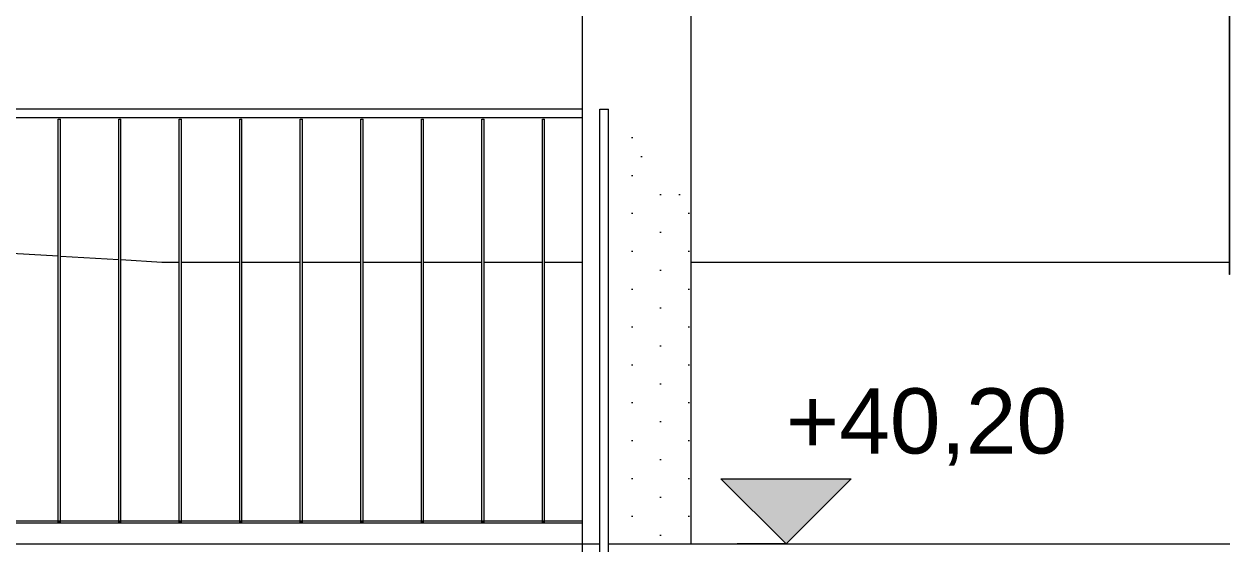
# Model space of a CAD drawing. Header units: metres. Extents: x -111189 to -108577, y -72951 to -72647.
# Drawn here: x -108858.57 to -108855.796, y -72946.096 to -72944.9 of the extents above; entities that cross this region are included whole.
import ezdxf

# ---------------------------------------------------------------- set-up
doc = ezdxf.new("R2010")
doc.units = ezdxf.units.M
doc.header["$MEASUREMENT"] = 0
for name, color, linetype in [('03 - LAJES', 7, 'Continuous'), ('05 - PAREDES..35', 7, 'Continuous'), ('06 - ESCADAS _ GUARDAS', 7, 'Continuous'), ('06 - FORRA', 7, 'Continuous'), ('07 - MUROS', 7, 'Continuous'), ('12 - COTAS GERAIS', 7, 'Continuous')]:
    doc.layers.add(name, color=color, linetype=linetype)
doc.styles.add('ESTILO_GERADO_7', font='')
doc.styles.get('ESTILO_GERADO_7').set_extended_font_data('Helvetica')
pattern_1 = [(360, (-108689.58989, -72946.075524), (0.021783658, 0.043567315), [0, -0.043567315])]

# ---------------------------------------------------------------- blocks, each defined once
blk = doc.blocks.new('Corte Elem_1041_1', base_point=(-108689.5899, -72946.0755))
at = {"layer": '06 - ESCADAS _ GUARDAS', "color": 7, "linetype": 'Continuous', "lineweight": 13}
for p, q in [((-108857.246, -72945.0955), (-108857.226, -72945.0955)), ((-108857.246, -72946.7974), (-108857.246, -72945.0955)), ((-108857.226, -72946.7974), (-108857.226, -72945.0955)), ((-108857.246, -72946.7974), (-108857.226, -72946.7974))]:
    blk.add_line(p, q, dxfattribs=at)
blk = doc.blocks.new('Corte Elem_1053_1', base_point=(-108689.5899, -72946.0755))
at = {"layer": '07 - MUROS', "color": 251, "linetype": 'Continuous', "lineweight": 13}
for p, q in [((-108858.6264, -72945.4248), (-108858.4921, -72945.4329)), ((-108858.4871, -72945.4332), (-108858.3529, -72945.4412)), ((-108858.3479, -72945.4415), (-108858.2533, -72945.4472)), ((-108858.2533, -72945.4472), (-108858.2136, -72945.4472)), ((-108858.2086, -72945.4472), (-108858.0743, -72945.4472)), ((-108858.0693, -72945.4472), (-108857.935, -72945.4472)), ((-108857.93, -72945.4472), (-108857.7957, -72945.4472)), ((-108857.7907, -72945.4472), (-108857.6564, -72945.4472)), ((-108857.6514, -72945.4472), (-108857.5171, -72945.4472)), ((-108857.5121, -72945.4472), (-108857.3778, -72945.4472)), ((-108857.3728, -72945.4472), (-108857.286, -72945.4472)), ((-108857.036, -72945.4472), (-108855.9117, -72945.4472)), ((-108855.9178, -72945.4472), (-108855.9117, -72945.4472)), ((-108855.9117, -72945.4472), (-108855.7966, -72945.4471))]:
    blk.add_line(p, q, dxfattribs=at)
blk = doc.blocks.new('Corte Elem_1071_1', base_point=(-108689.5899, -72946.0755))
at = {"color": 251, "linetype": 'Continuous', "lineweight": 13}
blk.add_line((-108860.5507, -72946.0955), (-108857.286, -72946.0955), dxfattribs=at)
blk = doc.blocks.new('Corte Elem_1143_1', base_point=(-108689.5899, -72946.0755))
at = {"layer": '05 - PAREDES..35', "linetype": 'Continuous', "lineweight": 13}
h = blk.add_hatch(dxfattribs=at)
h.set_pattern_fill('DOTS_0001', color=251, style=0, pattern_type=2)
h.set_pattern_definition(pattern_1)
h.paths.add_polyline_path([(-108857.036, -72943.2888), (-108857.286, -72943.4638), (-108857.286, -72943.632), (-108857.036, -72943.457)])
h = blk.add_hatch(dxfattribs=at)
h.set_pattern_fill('DOTS_0001', color=251, style=0, pattern_type=2)
h.set_pattern_definition(pattern_1)
h.paths.add_polyline_path([(-108857.226, -72946.0955), (-108857.2167, -72946.0955), (-108857.2167, -72946.0804), (-108857.203, -72946.0955), (-108857.1606, -72946.0955), (-108857.1606, -72945.2097), (-108857.1165, -72945.2585), (-108857.1188, -72945.2585), (-108857.1188, -72946.0955), (-108857.0964, -72946.0955), (-108857.0964, -72945.2806), (-108857.0523, -72945.3293), (-108857.0545, -72945.3293), (-108857.0545, -72946.0955), (-108857.036, -72946.0955), (-108857.036, -72945.3052), (-108857.226, -72945.0955)])
h.paths.add_polyline_path([(-108857.2167, -72946.0533), (-108857.2167, -72945.1479), (-108857.1807, -72945.1876), (-108857.183, -72945.1876), (-108857.183, -72946.0905)], flags=0)
at = {"layer": '05 - PAREDES..35', "color": 7, "linetype": 'Continuous', "lineweight": 13}
for p, q in [((-108857.286, -72946.0955), (-108857.286, -72943.4638)), ((-108857.036, -72944.0955), (-108857.036, -72946.0955))]:
    blk.add_line(p, q, dxfattribs=at)
blk = doc.blocks.new('Corte Elem_1148_1', base_point=(-108689.5899, -72946.0755))
at = {"layer": '06 - ESCADAS _ GUARDAS', "color": 251, "linetype": 'Continuous', "lineweight": 13}
for p, q in [((-108857.286, -72945.0955), (-108860.579, -72945.0955)), ((-108857.286, -72945.1155), (-108860.559, -72945.1155))]:
    blk.add_line(p, q, dxfattribs=at)
blk = doc.blocks.new('Corte Elem_1149_1', base_point=(-108689.5899, -72946.0755))
at = {"layer": '06 - ESCADAS _ GUARDAS', "color": 251, "linetype": 'Continuous', "lineweight": 13}
for p, q in [((-108857.286, -72946.048), (-108860.5507, -72946.048)), ((-108858.4921, -72946.043), (-108858.6264, -72946.043)), ((-108858.4871, -72946.043), (-108858.4921, -72946.043)), ((-108858.3529, -72946.043), (-108858.4871, -72946.043)), ((-108858.3479, -72946.043), (-108858.3529, -72946.043)), ((-108858.2136, -72946.043), (-108858.3479, -72946.043)), ((-108858.2086, -72946.043), (-108858.2136, -72946.043)), ((-108858.0743, -72946.043), (-108858.2086, -72946.043)), ((-108858.0693, -72946.043), (-108858.0743, -72946.043)), ((-108857.935, -72946.043), (-108858.0693, -72946.043)), ((-108857.93, -72946.043), (-108857.935, -72946.043)), ((-108857.7957, -72946.043), (-108857.93, -72946.043)), ((-108857.7907, -72946.043), (-108857.7957, -72946.043)), ((-108857.6564, -72946.043), (-108857.7907, -72946.043)), ((-108857.6514, -72946.043), (-108857.6564, -72946.043)), ((-108857.5171, -72946.043), (-108857.6514, -72946.043)), ((-108857.5121, -72946.043), (-108857.5171, -72946.043)), ((-108857.3778, -72946.043), (-108857.5121, -72946.043)), ((-108857.3728, -72946.043), (-108857.3778, -72946.043)), ((-108857.286, -72946.043), (-108857.3728, -72946.043))]:
    blk.add_line(p, q, dxfattribs=at)
blk = doc.blocks.new('Corte Elem_1157_1', base_point=(-108689.5899, -72946.0755))
at = {"layer": '06 - ESCADAS _ GUARDAS', "color": 251, "linetype": 'Continuous', "lineweight": 13}
for p, q in [((-108857.3778, -72945.118), (-108857.3728, -72945.118)), ((-108857.3778, -72946.043), (-108857.3778, -72945.118)), ((-108857.3728, -72946.043), (-108857.3728, -72945.118)), ((-108857.3778, -72946.0455), (-108857.3778, -72946.043)), ((-108857.3778, -72946.0455), (-108857.3728, -72946.0455)), ((-108857.3728, -72946.0455), (-108857.3728, -72946.043))]:
    blk.add_line(p, q, dxfattribs=at)
blk = doc.blocks.new('Corte Elem_1158_1', base_point=(-108689.5899, -72946.0755))
at = {"layer": '06 - ESCADAS _ GUARDAS', "color": 251, "linetype": 'Continuous', "lineweight": 13}
for p, q in [((-108857.5171, -72945.118), (-108857.5121, -72945.118)), ((-108857.5171, -72946.043), (-108857.5171, -72945.118)), ((-108857.5121, -72946.043), (-108857.5121, -72945.118)), ((-108857.5171, -72946.0455), (-108857.5171, -72946.043)), ((-108857.5171, -72946.0455), (-108857.5121, -72946.0455)), ((-108857.5121, -72946.0455), (-108857.5121, -72946.043))]:
    blk.add_line(p, q, dxfattribs=at)
blk = doc.blocks.new('Corte Elem_1159_1', base_point=(-108689.5899, -72946.0755))
at = {"layer": '06 - ESCADAS _ GUARDAS', "color": 251, "linetype": 'Continuous', "lineweight": 13}
for p, q in [((-108857.6564, -72945.118), (-108857.6514, -72945.118)), ((-108857.6564, -72946.043), (-108857.6564, -72945.118)), ((-108857.6514, -72946.043), (-108857.6514, -72945.118)), ((-108857.6564, -72946.0455), (-108857.6564, -72946.043)), ((-108857.6564, -72946.0455), (-108857.6514, -72946.0455)), ((-108857.6514, -72946.0455), (-108857.6514, -72946.043))]:
    blk.add_line(p, q, dxfattribs=at)
blk = doc.blocks.new('Corte Elem_1160_1', base_point=(-108689.5899, -72946.0755))
at = {"layer": '06 - ESCADAS _ GUARDAS', "color": 251, "linetype": 'Continuous', "lineweight": 13}
for p, q in [((-108857.7957, -72945.118), (-108857.7907, -72945.118)), ((-108857.7957, -72946.043), (-108857.7957, -72945.118)), ((-108857.7907, -72946.043), (-108857.7907, -72945.118)), ((-108857.7957, -72946.0455), (-108857.7957, -72946.043)), ((-108857.7957, -72946.0455), (-108857.7907, -72946.0455)), ((-108857.7907, -72946.0455), (-108857.7907, -72946.043))]:
    blk.add_line(p, q, dxfattribs=at)
blk = doc.blocks.new('Corte Elem_1161_1', base_point=(-108689.5899, -72946.0755))
at = {"layer": '06 - ESCADAS _ GUARDAS', "color": 251, "linetype": 'Continuous', "lineweight": 13}
for p, q in [((-108857.935, -72945.118), (-108857.93, -72945.118)), ((-108857.935, -72946.043), (-108857.935, -72945.118)), ((-108857.93, -72946.043), (-108857.93, -72945.118)), ((-108857.935, -72946.0455), (-108857.935, -72946.043)), ((-108857.935, -72946.0455), (-108857.93, -72946.0455)), ((-108857.93, -72946.0455), (-108857.93, -72946.043))]:
    blk.add_line(p, q, dxfattribs=at)
blk = doc.blocks.new('Corte Elem_1162_1', base_point=(-108689.5899, -72946.0755))
at = {"layer": '06 - ESCADAS _ GUARDAS', "color": 251, "linetype": 'Continuous', "lineweight": 13}
for p, q in [((-108858.0743, -72945.118), (-108858.0693, -72945.118)), ((-108858.0743, -72946.043), (-108858.0743, -72945.118)), ((-108858.0693, -72946.043), (-108858.0693, -72945.118)), ((-108858.0743, -72946.0455), (-108858.0743, -72946.043)), ((-108858.0743, -72946.0455), (-108858.0693, -72946.0455)), ((-108858.0693, -72946.0455), (-108858.0693, -72946.043))]:
    blk.add_line(p, q, dxfattribs=at)
blk = doc.blocks.new('Corte Elem_1163_1', base_point=(-108689.5899, -72946.0755))
at = {"layer": '06 - ESCADAS _ GUARDAS', "color": 251, "linetype": 'Continuous', "lineweight": 13}
for p, q in [((-108858.2136, -72945.118), (-108858.2086, -72945.118)), ((-108858.2136, -72946.043), (-108858.2136, -72945.118)), ((-108858.2086, -72946.043), (-108858.2086, -72945.118)), ((-108858.2136, -72946.0455), (-108858.2136, -72946.043)), ((-108858.2136, -72946.0455), (-108858.2086, -72946.0455)), ((-108858.2086, -72946.0455), (-108858.2086, -72946.043))]:
    blk.add_line(p, q, dxfattribs=at)
blk = doc.blocks.new('Corte Elem_1164_1', base_point=(-108689.5899, -72946.0755))
at = {"layer": '06 - ESCADAS _ GUARDAS', "color": 251, "linetype": 'Continuous', "lineweight": 13}
for p, q in [((-108858.3529, -72945.118), (-108858.3479, -72945.118)), ((-108858.3529, -72946.043), (-108858.3529, -72945.118)), ((-108858.3479, -72946.043), (-108858.3479, -72945.118)), ((-108858.3529, -72946.0455), (-108858.3529, -72946.043)), ((-108858.3529, -72946.0455), (-108858.3479, -72946.0455)), ((-108858.3479, -72946.0455), (-108858.3479, -72946.043))]:
    blk.add_line(p, q, dxfattribs=at)
blk = doc.blocks.new('Corte Elem_1165_1', base_point=(-108689.5899, -72946.0755))
at = {"layer": '06 - ESCADAS _ GUARDAS', "color": 251, "linetype": 'Continuous', "lineweight": 13}
for p, q in [((-108858.4921, -72945.118), (-108858.4871, -72945.118)), ((-108858.4921, -72946.043), (-108858.4921, -72945.118)), ((-108858.4871, -72946.043), (-108858.4871, -72945.118)), ((-108858.4921, -72946.0455), (-108858.4921, -72946.043)), ((-108858.4921, -72946.0455), (-108858.4871, -72946.0455)), ((-108858.4871, -72946.0455), (-108858.4871, -72946.043))]:
    blk.add_line(p, q, dxfattribs=at)
blk = doc.blocks.new('Corte Elem_1228_1', base_point=(-108689.5899, -72946.0755))
at = {"layer": '06 - FORRA', "color": 251, "linetype": 'Continuous', "lineweight": 13}
for p, q in [((-108855.7966, -72945.4755), (-108855.7966, -72943.9862)), ((-108855.7961, -72945.4755), (-108855.7966, -72945.4755))]:
    blk.add_line(p, q, dxfattribs=at)
blk = doc.blocks.new('Corte Elem_1290_1', base_point=(-108689.5899, -72946.0755))
at = {"layer": '06 - FORRA', "color": 7, "linetype": 'Continuous', "lineweight": 13}
blk.add_line((-108855.7961, -72945.4755), (-108855.7961, -72940.058), dxfattribs=at)
blk = doc.blocks.new('Corte Elem_1299_1', base_point=(-108689.5899, -72946.0755))
at = {"layer": '03 - LAJES', "linetype": 'Continuous', "lineweight": 13}
h = blk.add_hatch(dxfattribs=at)
h.set_pattern_fill('DOTS_0001', color=251, style=0, pattern_type=2)
h.set_pattern_definition(pattern_1)
h.paths.add_polyline_path([(-108857.226, -72946.0955), (-108857.226, -72946.1035), (-108857.1551, -72946.2701), (-108857.1326, -72946.2701), (-108857.1663, -72946.1911), (-108857.1663, -72946.0955), (-108857.1886, -72946.0955), (-108857.1886, -72946.1386), (-108857.207, -72946.0955)])
h = blk.add_hatch(dxfattribs=at)
h.set_pattern_fill('DOTS_0001', color=251, style=0, pattern_type=2)
h.set_pattern_definition(pattern_1)
h.paths.add_polyline_path([(-108857.1235, -72946.2701), (-108857.1012, -72946.2701), (-108857.1012, -72946.0955), (-108857.1235, -72946.0955)])
h = blk.add_hatch(dxfattribs=at)
h.set_pattern_fill('DOTS_0001', color=251, style=0, pattern_type=2)
h.set_pattern_definition(pattern_1)
h.paths.add_polyline_path([(-108857.0584, -72946.2701), (-108857.0361, -72946.2701), (-108857.0361, -72946.0955), (-108857.0584, -72946.0955)])
h = blk.add_hatch(dxfattribs=at)
h.set_pattern_fill('DOTS_0001', color=251, style=0, pattern_type=2)
h.set_pattern_definition(pattern_1)
h.paths.add_polyline_path([(-108856.9933, -72946.0955), (-108856.9933, -72946.2701), (-108856.971, -72946.2701), (-108856.971, -72946.0955)])
h = blk.add_hatch(dxfattribs=at)
h.set_pattern_fill('DOTS_0001', color=251, style=0, pattern_type=2)
h.set_pattern_definition(pattern_1)
h.paths.add_polyline_path([(-108856.9282, -72946.0955), (-108856.9282, -72946.2701), (-108856.9059, -72946.2701), (-108856.9059, -72946.0955)])
h = blk.add_hatch(dxfattribs=at)
h.set_pattern_fill('DOTS_0001', color=251, style=0, pattern_type=2)
h.set_pattern_definition(pattern_1)
h.paths.add_polyline_path([(-108856.8408, -72946.0955), (-108856.8631, -72946.0955), (-108856.8631, -72946.2701), (-108856.8408, -72946.2701)])
h = blk.add_hatch(dxfattribs=at)
h.set_pattern_fill('DOTS_0001', color=251, style=0, pattern_type=2)
h.set_pattern_definition(pattern_1)
h.paths.add_polyline_path([(-108856.8335, -72946.0955), (-108856.798, -72946.1789), (-108856.798, -72946.2701), (-108856.7756, -72946.2701), (-108856.7756, -72946.2313), (-108856.7591, -72946.2701), (-108856.7293, -72946.2701), (-108856.8036, -72946.0955)])
h = blk.add_hatch(dxfattribs=at)
h.set_pattern_fill('DOTS_0001', color=251, style=0, pattern_type=2)
h.set_pattern_definition(pattern_1)
h.paths.add_polyline_path([(-108855.786, -72946.0955), (-108855.796, -72946.0955), (-108855.7914, -72946.1007), (-108855.786, -72946.1007)])
at = {"layer": '03 - LAJES', "color": 7, "linetype": 'Continuous', "lineweight": 13}
for p, q in [((-108857.286, -72946.2701), (-108857.286, -72946.0955)), ((-108857.286, -72946.0955), (-108857.246, -72946.0955)), ((-108857.226, -72946.0955), (-108855.796, -72946.0955))]:
    blk.add_line(p, q, dxfattribs=at)
blk = doc.blocks.new('Corte Elem_1437_1', base_point=(-108689.5899, -72946.0755))
at = {"layer": '06 - ESCADAS _ GUARDAS', "color": 7, "linetype": 'Continuous', "lineweight": 13}
for p, q in [((-108857.246, -72946.092), (-108857.246, -72946.0891)), ((-108857.246, -72946.1701), (-108857.246, -72946.092))]:
    blk.add_line(p, q, dxfattribs=at)
blk = doc.blocks.new('Corte Elem_1438_1', base_point=(-108689.5899, -72946.0755))
at = {"layer": '06 - ESCADAS _ GUARDAS', "color": 7, "linetype": 'Continuous', "lineweight": 13}
for p, q in [((-108857.246, -72946.0109), (-108857.246, -72946.008)), ((-108857.246, -72946.0891), (-108857.246, -72946.0109))]:
    blk.add_line(p, q, dxfattribs=at)
blk = doc.blocks.new('Cota_20_1', base_point=(-108856.8173, -72946.0955))
at = {"layer": '12 - COTAS GERAIS', "linetype": 'Continuous', "lineweight": 5}
blk.add_hatch(color=7, dxfattribs=at).paths.add_polyline_path([(-108856.8173, -72946.0955), (-108856.6673, -72945.9455), (-108856.9673, -72945.9455)])
at = {"layer": '12 - COTAS GERAIS', "color": 7, "linetype": 'Continuous', "lineweight": 5}
for p, q in [((-108856.8173, -72946.0955), (-108856.9673, -72945.9455)), ((-108856.9673, -72945.9455), (-108856.6673, -72945.9455)), ((-108856.6673, -72945.9455), (-108856.8173, -72946.0955)), ((-108856.8173, -72946.0955), (-108856.9298, -72946.0955)), ((-108856.8173, -72946.0955), (-108856.7048, -72946.0955))]:
    blk.add_line(p, q, dxfattribs=at)
at = {"layer": '12 - COTAS GERAIS', "color": 7, "lineweight": 5, "insert": (-108856.8173, -72945.9155), "char_height": 0.15, "attachment_point": 7, "style": 'ESTILO_GERADO_7'}
blk.add_mtext('\\A1;{\\pql;\\fHelvetica|b0|i0|c0|p0;\\W1.000000;+40,20}', dxfattribs=at)

msp = doc.modelspace()

# ---------------------------------------------------------------- block references
at = {"lineweight": 0}
msp.add_blockref('Corte Elem_1071_1', (-108689.5899, -72946.0755), dxfattribs=at)
at = {"layer": '03 - LAJES', "lineweight": 0}
msp.add_blockref('Corte Elem_1299_1', (-108689.5899, -72946.0755), dxfattribs=at)
at = {"layer": '05 - PAREDES..35', "lineweight": 0}
msp.add_blockref('Corte Elem_1143_1', (-108689.5899, -72946.0755), dxfattribs=at)
at = {"layer": '06 - ESCADAS _ GUARDAS', "lineweight": 0}
for name in ['Corte Elem_1148_1', 'Corte Elem_1041_1', 'Corte Elem_1165_1', 'Corte Elem_1164_1', 'Corte Elem_1163_1', 'Corte Elem_1162_1', 'Corte Elem_1161_1', 'Corte Elem_1160_1', 'Corte Elem_1159_1', 'Corte Elem_1158_1', 'Corte Elem_1157_1', 'Corte Elem_1438_1', 'Corte Elem_1149_1', 'Corte Elem_1437_1']:
    msp.add_blockref(name, (-108689.5899, -72946.0755), dxfattribs=at)
at = {"layer": '06 - FORRA', "lineweight": 0}
for name in ['Corte Elem_1228_1', 'Corte Elem_1290_1']:
    msp.add_blockref(name, (-108689.5899, -72946.0755), dxfattribs=at)
at = {"layer": '07 - MUROS', "lineweight": 0}
msp.add_blockref('Corte Elem_1053_1', (-108689.5899, -72946.0755), dxfattribs=at)
at = {"layer": '12 - COTAS GERAIS', "color": 7, "linetype": 'Continuous', "lineweight": 5}
msp.add_blockref('Cota_20_1', (-108856.8173, -72946.0955), dxfattribs=at)

doc.saveas('drawing.dxf')
